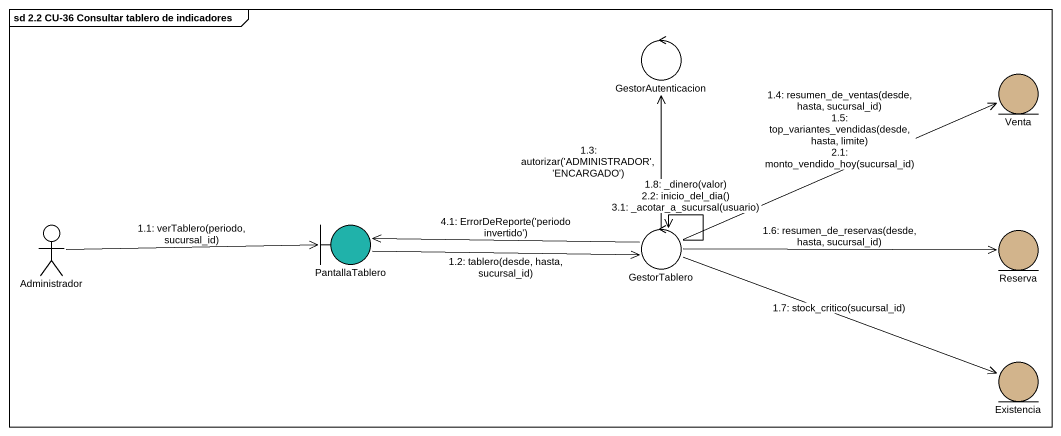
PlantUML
@startuml
mainframe sd 2.2 CU-36 Consultar tablero de indicadores
control GestorAutenticacion
entity Venta #D2B48C
actor Administrador
boundary PantallaTablero #20B2AA
control GestorTablero
entity Reserva #D2B48C
entity Existencia #D2B48C
Administrador -right-> PantallaTablero : 1.1: verTablero(periodo, sucursal_id)
PantallaTablero -right-> GestorTablero : 1.2: tablero(desde, hasta, sucursal_id)
GestorTablero -up-> GestorAutenticacion : 1.3: autorizar('ADMINISTRADOR','ENCARGADO')
GestorTablero -right-> Venta : 1.4: resumen_de_ventas(desde, hasta, sucursal_id)\n1.5: top_variantes_vendidas(desde, hasta, limite)\n2.1: monto_vendido_hoy(sucursal_id)
GestorTablero -right-> Reserva : 1.6: resumen_de_reservas(desde, hasta, sucursal_id)
GestorTablero -right-> Existencia : 1.7: stock_critico(sucursal_id)
GestorTablero --> GestorTablero : 1.8: _dinero(valor)\n2.2: inicio_del_dia()\n3.1: _acotar_a_sucursal(usuario)
GestorTablero -left-> PantallaTablero : 4.1: ErrorDeReporte('periodo invertido')
@enduml
